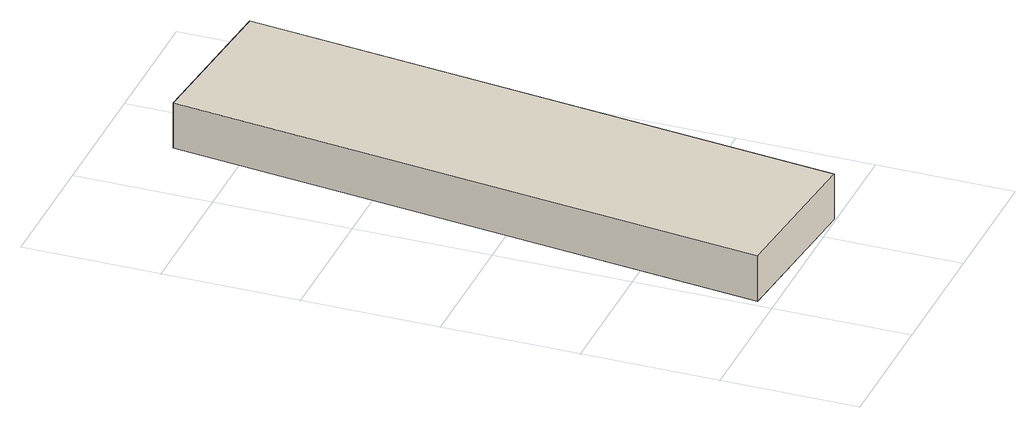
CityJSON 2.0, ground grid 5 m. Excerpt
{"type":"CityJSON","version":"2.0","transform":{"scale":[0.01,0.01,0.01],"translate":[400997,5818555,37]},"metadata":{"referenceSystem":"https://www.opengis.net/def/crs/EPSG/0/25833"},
"CityObjects":{
"building1":{"type":"Building","attributes":{"Gemeindeschluessel":"11000010","BezugspunktDach":"2200","function":"31001_2100","measuredHeight":2.07,"storeysAboveGround":1},"address":[{"country":"Germany","locality":"Berlin","thoroughfareNumber":"62C (7)","thoroughfareName":"Alt-Friedrichsfelde"}],"geometry":[{"type":"Solid","lod":"1","boundaries":[[[[0,1,2,3]],[[4,5,6,7]],[[4,7,3,2]],[[5,4,2,1]],[[6,5,1,0]],[[7,6,0,3]]]]}]}
},
"vertices":[
[621,7,193],[877,2191,193],[286,2246,193],[31,62,193],[286,2246,16],[877,2191,16],[621,7,16],[31,62,16]
]}
